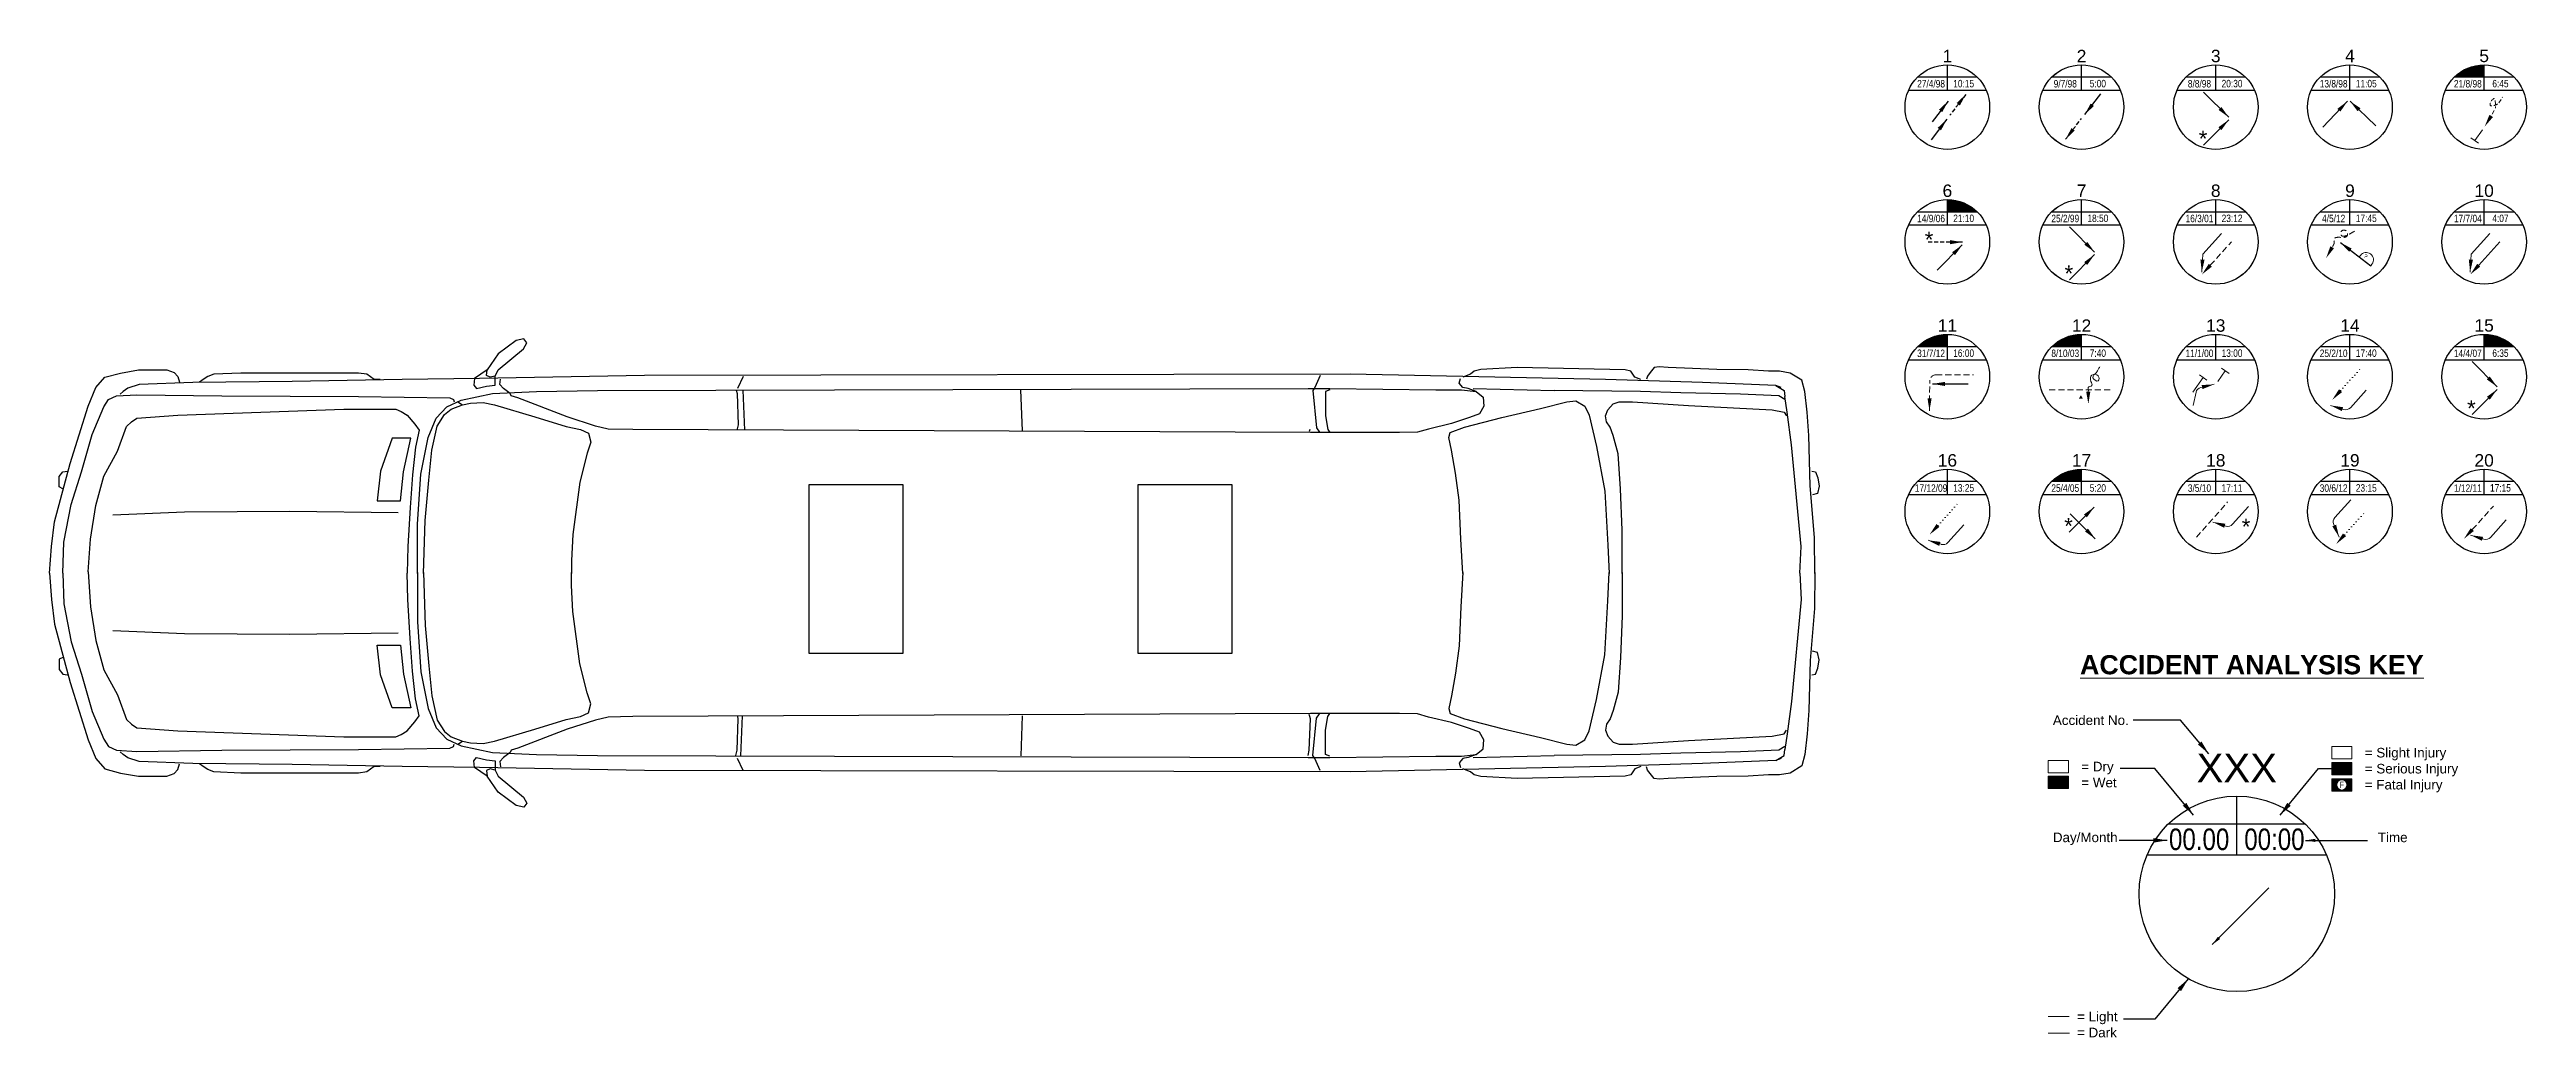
# Model space of a CAD drawing. Extents: x 181782 to 182169, y -63466 to -63312.
import ezdxf
from ezdxf.enums import TextEntityAlignment as Align

# ---------------------------------------------------------------- set-up
doc = ezdxf.new("R2010")
doc.units = 0
for name, pattern in [('ACAD_ISO07W100', [3, 0, -3]), ('DASHED2', [9.525, 6.35, -3.175]), ('HIDDEN2', [4.7625, 3.175, -1.5875])]:
    doc.linetypes.add(name, pattern=pattern)
doc.layers.add('ACCIDENT KEY', color=1, linetype='Continuous')
doc.layers.add('www.cadblocksfree.com', color=7, linetype='Continuous', lineweight=5)
doc.styles.add('ARIAL', font='arial.ttf')
doc.styles.get("Standard").update_dxf_attribs({"font": 'arial.ttf'})
doc.dimstyles.new('ACCIDENT KEY', dxfattribs={"dimtxt": 2.5, "dimasz": 1.5, "dimexe": 1, "dimexo": 1, "dimgap": 1, "dimtad": 1, "dimdec": 0, "dimzin": 0, "dimdsep": 46, "dimtxsty": 'Standard', "dimcen": 4, "dimclrd": 256, "dimclre": 256, "dimadec": 0, "dimazin": 0, "dimtfac": 1, "dimtdec": 0, "dimtmove": 0, "dimatfit": 3, "dimfxl": 0, "dimtolj": 1, "dimtzin": 0, "dimarcsym": 0})
doc.dimstyles.new('ISO-25', dxfattribs={"dimtxt": 2.5, "dimasz": 2.5, "dimexe": 1.25, "dimexo": 0.625, "dimtad": 1, "dimtxsty": 'Standard', "dimcen": 2.5, "dimadec": 0, "dimazin": 0, "dimtfac": 1, "dimtmove": 0, "dimatfit": 3, "dimfxl": 0, "dimarcsym": 0})

# ---------------------------------------------------------------- blocks, each defined once
blk = doc.blocks.new('Accident Key')
at = {"layer": 'ACCIDENT KEY'}
for p, q in [((0, 2.72), (0, 6.8)), ((-4.76, 4.86), (4.76, 4.86)), ((-6.24, 2.72), (6.24, 2.72))]:
    blk.add_line(p, q, dxfattribs=at)
blk.add_circle((0, 0), 6.8, dxfattribs=at)
at = {"layer": 'ACCIDENT KEY', "style": 'ARIAL'}
blk.add_attdef('XXX', text='', height=2, dxfattribs=at).set_placement((0, 8.23), align=Align.MIDDLE)
at = {"layer": 'ACCIDENT KEY', "style": 'ARIAL', "width": 0.8}
for tag, p in [('00.00', (-2.62, 3.79)), ('00:00', (2.62, 3.79))]:
    blk.add_attdef(tag, text='', height=1.2, dxfattribs=at).set_placement(p, align=Align.MIDDLE)

msp = doc.modelspace()

# ---------------------------------------------------------------- hatches: boundary and pattern name
at = {"layer": 'www.cadblocksfree.com'}
h = msp.add_hatch(color=256, dxfattribs=at)
edge = h.paths.add_edge_path()
edge.add_ellipse((182162.5, -63320.84), major_axis=(-4.68, 4.68), ratio=1, start_angle=315, end_angle=359.413)
edge.add_line((182157.87, -63316.11), (182162.5, -63316.11))
edge.add_line((182162.5, -63316.11), (182162.5, -63314.21))
h = msp.add_hatch(color=256, dxfattribs=at)
edge = h.paths.add_edge_path()
edge.add_ellipse((182078.5, -63341.92), major_axis=(-4.68, 4.68), ratio=1, start_angle=270.587, end_angle=315)
edge.add_line((182078.5, -63335.3), (182078.5, -63337.19))
edge.add_line((182078.5, -63337.19), (182083.13, -63337.19))
h = msp.add_hatch(color=256, dxfattribs=at)
edge = h.paths.add_edge_path()
edge.add_ellipse((182078.5, -63363.01), major_axis=(4.68, 4.68), ratio=1, start_angle=405, end_angle=449.413)
edge.add_line((182073.87, -63358.28), (182078.5, -63358.28))
edge.add_line((182078.5, -63358.28), (182078.5, -63356.39))
h = msp.add_hatch(color=256, dxfattribs=at)
edge = h.paths.add_edge_path()
edge.add_ellipse((182099.5, -63363.01), major_axis=(4.68, 4.68), ratio=1, start_angle=405, end_angle=449.413)
edge.add_line((182094.87, -63358.28), (182099.5, -63358.28))
edge.add_line((182099.5, -63358.28), (182099.5, -63356.39))
h = msp.add_hatch(color=256, dxfattribs=at)
edge = h.paths.add_edge_path()
edge.add_ellipse((182162.5, -63363.01), major_axis=(4.68, 4.68), ratio=1, start_angle=360.587, end_angle=405)
edge.add_line((182162.5, -63356.39), (182162.5, -63358.28))
edge.add_line((182162.5, -63358.28), (182167.13, -63358.28))
h = msp.add_hatch(color=256, dxfattribs=at)
edge = h.paths.add_edge_path()
edge.add_ellipse((182099.5, -63384.1), major_axis=(4.68, 4.68), ratio=1, start_angle=405, end_angle=449.413)
edge.add_line((182094.87, -63379.37), (182099.5, -63379.37))
edge.add_line((182099.5, -63379.37), (182099.5, -63377.47))
for points in [[(182094.28, -63425.52), (182097.45, -63425.52), (182097.45, -63427.45), (182094.28, -63427.45)], [(182138.65, -63423.36), (182141.81, -63423.36), (182141.81, -63425.28), (182138.65, -63425.28)]]:
    msp.add_hatch(color=256, dxfattribs=at).paths.add_polyline_path(points)
h = msp.add_hatch(color=256, dxfattribs=at)
h.paths.add_polyline_path([(182138.65, -63425.91), (182141.81, -63425.91), (182141.81, -63427.83), (182138.65, -63427.83)])
edge = h.paths.add_edge_path(flags=16)
edge.add_arc((182140.23, -63426.87), 0.804, 0, 360)

# ---------------------------------------------------------------- linework, layer by layer
for p, q in [((181851.69, -63359.42), (181850, -63361.96)), ((181854.52, -63357.34), (181851.69, -63359.42)), ((181851.69, -63361.96), (181855.65, -63358.66)), ((181855.74, -63357.06), (181854.52, -63357.34)), ((181855.65, -63358.66), (181856.21, -63357.72)), ((181856.21, -63357.72), (181855.74, -63357.06)), ((181788.76, -63364.69), (181790.17, -63363.09)), ((181790.17, -63363.09), (181792.62, -63362.43)), ((181792.62, -63362.43), (181795.45, -63361.96)), ((181795.45, -63361.96), (181799.87, -63361.96)), ((181803.93, -63363.94), (181795.54, -63364.22)), ((181799.87, -63361.96), (181801, -63362.34)), ((181801, -63362.34), (181801.57, -63363)), ((181801.57, -63363), (181801.85, -63363.85)), ((181819.47, -63363.75), (181803.93, -63363.94)), ((181805.53, -63363.47), (181804.96, -63363.85)), ((181806.28, -63363), (181805.53, -63363.47)), ((181807.22, -63362.62), (181806.28, -63363)), ((181811.46, -63362.43), (181807.22, -63362.62)), ((181819.85, -63362.43), (181811.46, -63362.43)), ((181836.71, -63363.47), (181819.47, -63363.75)), ((181829.83, -63362.43), (181819.85, -63362.43)), ((181831.15, -63362.62), (181829.83, -63362.43)), ((181832.28, -63363.47), (181831.15, -63362.62)), ((181833.23, -63363.47), (181832.28, -63363.47)), ((181848.77, -63363.28), (181836.71, -63363.47)), ((181848.02, -63363.28), (181847.92, -63364.32)), ((181850, -63361.96), (181848.02, -63363.28)), ((181874.59, -63362.81), (181848.77, -63363.28)), ((181849.9, -63362.81), (181850, -63361.96)), ((181850.47, -63363.09), (181849.9, -63362.81)), ((181851.22, -63362.9), (181850.47, -63363.09)), ((181851.22, -63362.9), (181851.69, -63361.96)), ((181851.22, -63364.32), (181851.22, -63362.9)), ((181851.97, -63364.22), (181852.07, -63363.37)), ((181985.05, -63362.62), (181874.59, -63362.81)), ((181890.03, -63362.97), (181889.18, -63364.85)), ((181980.34, -63362.81), (181979.49, -63364.69)), ((182007.66, -63363.09), (181985.05, -63362.62)), ((182002.1, -63364.03), (182002.29, -63363.28)), ((182002.67, -63364.69), (182002.1, -63364.03)), ((182003.89, -63362.62), (182002.67, -63363.09)), ((182004.46, -63362.15), (182003.89, -63362.62)), ((182005.49, -63361.87), (182004.46, -63362.15)), ((182011.15, -63361.58), (182005.49, -63361.87)), ((182024.99, -63363.47), (182007.66, -63363.09)), ((182028.1, -63361.96), (182011.15, -63361.58)), ((182040.16, -63363.94), (182024.99, -63363.47)), ((182028.95, -63362.15), (182028.1, -63361.96)), ((182029.61, -63363.09), (182028.95, -63362.15)), ((182030.55, -63363.47), (182029.61, -63363.09)), ((182031.59, -63362.9), (182031.4, -63363.37)), ((182031.97, -63362.34), (182031.59, -63362.9)), ((182032.63, -63361.58), (182031.97, -63362.34)), ((182033.38, -63361.49), (182032.63, -63361.58)), ((182034.79, -63361.58), (182033.38, -63361.49)), ((182042.42, -63361.87), (182034.79, -63361.58)), ((182051.66, -63364.41), (182040.16, -63363.94)), ((182047.32, -63361.96), (182042.42, -63361.87)), ((182050.53, -63362.15), (182047.32, -63361.96)), ((182052.22, -63362.15), (182050.53, -63362.15)), ((182053.92, -63362.43), (182052.22, -63362.15)), ((182055.71, -63363.56), (182053.92, -63362.43)), ((182056.18, -63365.35), (182055.71, -63363.56)), ((181784.71, -63376.57), (181787.53, -63367.62)), ((181787.53, -63367.62), (181788.76, -63364.69)), ((181788.19, -63372.05), (181789.98, -63367.71)), ((181789.98, -63367.71), (181790.74, -63366.58)), ((181790.74, -63366.58), (181791.96, -63366.01)), ((181791.96, -63366.01), (181795.16, -63365.83)), ((181793, -63365.35), (181792.53, -63365.73)), ((181793.75, -63364.79), (181793, -63365.35)), ((181795.54, -63364.22), (181793.75, -63364.79)), ((181795.16, -63365.83), (181808.45, -63366.01)), ((181801.57, -63369.03), (181827.57, -63368.09)), ((181808.45, -63366.01), (181829.83, -63366.11)), ((181827.57, -63368.09), (181835.68, -63368.09)), ((181829.83, -63366.11), (181844.15, -63366.3)), ((181835.68, -63368.09), (181836.52, -63368.46)), ((181841.99, -63369.5), (181843.68, -63367.71)), ((181843.31, -63368.94), (181844.34, -63368.09)), ((181843.68, -63367.71), (181845.94, -63366.67)), ((181844.15, -63366.3), (181844.72, -63366.58)), ((181844.34, -63368.09), (181846.13, -63367.43)), ((181844.72, -63366.58), (181844.81, -63366.96)), ((181845.38, -63366.96), (181846.13, -63367.43)), ((181845.94, -63366.67), (181850.84, -63365.64)), ((181846.13, -63367.43), (181847.36, -63367.14)), ((181847.36, -63367.14), (181849.34, -63367.05)), ((181847.92, -63364.32), (181848.3, -63364.88)), ((181848.3, -63364.88), (181849.9, -63364.51)), ((181849.34, -63367.05), (181851.13, -63367.43)), ((181849.9, -63364.51), (181851.22, -63364.32)), ((181850.84, -63365.64), (181857.72, -63365.35)), ((181851.13, -63367.43), (181857.44, -63369.31)), ((181852.54, -63364.88), (181851.97, -63364.22)), ((181853.58, -63365.64), (181852.54, -63364.88)), ((181853.76, -63366.01), (181853.58, -63365.64)), ((181854.8, -63366.3), (181853.76, -63366.01)), ((181862.53, -63369.31), (181854.8, -63366.3)), ((181857.72, -63365.35), (181867.24, -63365.17)), ((181867.24, -63365.17), (181978.45, -63364.88)), ((181888.98, -63365.12), (181889.09, -63365.63)), ((181889.09, -63365.63), (181889.28, -63370.53)), ((181890, -63365.12), (181890.24, -63371.35)), ((181933.47, -63365.05), (181933.71, -63371.47)), ((181978.45, -63364.88), (181981.85, -63364.88)), ((181979.49, -63364.69), (181979.21, -63365.17)), ((181979.21, -63365.17), (181979.77, -63371.01)), ((181981.85, -63365.07), (181981.19, -63365.35)), ((181981.19, -63365.35), (181981.19, -63369.12)), ((181981.85, -63364.88), (181998.43, -63365.07)), ((181998.43, -63365.07), (182002.48, -63365.07)), ((182002.48, -63365.07), (182004.74, -63365.35)), ((182003.51, -63364.88), (182002.67, -63364.69)), ((182004.74, -63365.35), (182003.51, -63364.88)), ((182004.27, -63364.88), (182016.99, -63365.17)), ((182004.74, -63365.35), (182005.87, -63366.2)), ((182005.96, -63367.62), (182005.3, -63368.84)), ((182005.87, -63366.2), (182005.96, -63367.62)), ((182008.79, -63369.41), (182014.82, -63367.99)), ((182014.82, -63367.99), (182018.97, -63366.96)), ((182030.46, -63365.35), (182016.99, -63365.17)), ((182018.97, -63366.96), (182020.38, -63366.77)), ((182020.38, -63366.77), (182021.79, -63367.62)), ((182021.79, -63367.62), (182022.45, -63369.03)), ((182025.37, -63368.18), (182026.22, -63367.24)), ((182026.22, -63367.24), (182027.16, -63366.96)), ((182027.16, -63366.96), (182029.23, -63366.96)), ((182029.23, -63366.96), (182038, -63367.52)), ((182036.77, -63365.54), (182030.46, -63365.35)), ((182046.1, -63365.73), (182036.77, -63365.54)), ((182038, -63367.52), (182051.09, -63368.18)), ((182052.13, -63366.01), (182046.1, -63365.73)), ((182052.5, -63364.69), (182051.66, -63364.41)), ((182051.66, -63364.41), (182052.98, -63365.17)), ((182053.07, -63366.58), (182052.13, -63366.01)), ((182052.98, -63365.17), (182053.07, -63366.11)), ((182053.45, -63368.56), (182053.07, -63366.11)), ((182056.56, -63368.56), (182056.18, -63365.35)), ((181792.15, -63374.68), (181793.56, -63370.82)), ((181793.56, -63370.82), (181794.32, -63370.07)), ((181794.32, -63370.07), (181795.16, -63369.5)), ((181795.16, -63369.5), (181801.57, -63369.03)), ((181836.52, -63368.46), (181837.47, -63369.03)), ((181837.47, -63369.03), (181838.69, -63370.44)), ((181838.69, -63370.44), (181839.35, -63371.39)), ((181839.35, -63371.39), (181838.78, -63374.02)), ((181840.76, -63372.52), (181841.99, -63369.5)), ((181841.33, -63374.5), (181842.18, -63370.73)), ((181842.18, -63370.73), (181843.31, -63368.94)), ((181857.44, -63369.31), (181862.34, -63370.82)), ((181862.34, -63370.82), (181864.6, -63371.29)), ((181866.95, -63370.73), (181862.53, -63369.31)), ((181864.6, -63371.29), (181865.82, -63371.86)), ((181865.82, -63371.86), (181866.2, -63373.27)), ((181868.93, -63371.2), (181866.95, -63370.73)), ((181872.8, -63371.29), (181868.93, -63371.2)), ((181978.83, -63371.76), (181872.8, -63371.29)), ((181889.28, -63370.53), (181889.08, -63371.35)), ((181978.74, -63371.29), (181978.64, -63371.57)), ((181987.69, -63371.76), (181978.83, -63371.76)), ((181979.77, -63371.01), (181980.24, -63371.67)), ((181981.19, -63369.12), (181981.56, -63371.29)), ((181981.56, -63371.29), (181981.85, -63371.76)), ((181992.77, -63371.76), (181987.69, -63371.76)), ((181995.6, -63371.67), (181992.77, -63371.76)), ((181997.3, -63371.2), (181995.6, -63371.67)), ((182000.88, -63370.35), (181997.3, -63371.2)), ((182000.5, -63372.52), (182000.69, -63371.76)), ((182000.69, -63371.76), (182002.95, -63370.91)), ((182003.7, -63369.41), (182000.88, -63370.35)), ((182002.95, -63370.91), (182008.79, -63369.41)), ((182005.3, -63368.84), (182003.7, -63369.41)), ((182022.45, -63369.03), (182023.58, -63373.93)), ((182024.99, -63369.12), (182025.37, -63368.18)), ((182025.18, -63370.07), (182024.99, -63369.12)), ((182025.75, -63370.91), (182025.18, -63370.07)), ((182026.22, -63372.23), (182025.75, -63370.91)), ((182051.09, -63368.18), (182052.98, -63368.56)), ((182052.98, -63368.56), (182053.35, -63369.12)), ((182054.11, -63373.65), (182053.45, -63368.56)), ((182056.84, -63372.23), (182056.56, -63368.56)), ((181786.5, -63377.89), (181788.19, -63372.05)), ((181789.98, -63378.55), (181792.15, -63374.68)), ((181835.11, -63372.61), (181833.32, -63377.79)), ((181838.03, -63372.61), (181835.11, -63372.61)), ((181836.9, -63377.89), (181838.03, -63372.61)), ((181838.78, -63374.02), (181838.31, -63378.36)), ((181839.63, -63378.27), (181840.76, -63372.52)), ((181840.86, -63379.21), (181841.33, -63374.5)), ((181865.64, -63374.97), (181864.5, -63379.49)), ((181866.2, -63373.27), (181865.64, -63374.97)), ((182000.88, -63374.5), (182000.5, -63372.52)), ((182001.54, -63378.08), (182000.88, -63374.5)), ((182023.58, -63373.93), (182024.9, -63380.9)), ((182026.97, -63375.06), (182026.22, -63372.23)), ((182027.35, -63380.53), (182026.97, -63375.06)), ((182055.61, -63389.57), (182054.11, -63373.65)), ((182057.03, -63380.06), (182056.84, -63372.23)), ((181782.26, -63385.71), (181784.71, -63376.57)), ((181783.01, -63378.64), (181783.58, -63377.89)), ((181783.01, -63379.3), (181783.01, -63378.64)), ((181783.01, -63380.24), (181783.01, -63379.3)), ((181783.58, -63377.89), (181784.33, -63377.79)), ((181784.89, -63382.98), (181786.5, -63377.89)), ((181788.76, -63383.17), (181789.98, -63378.55)), ((181833.32, -63377.79), (181832.75, -63382.41)), ((181836.43, -63382.41), (181836.9, -63377.89)), ((181838.31, -63378.36), (181837.94, -63383.45)), ((181839.07, -63386.09), (181839.63, -63378.27)), ((181840.29, -63385.52), (181840.86, -63379.21)), ((181864.5, -63379.49), (181863.37, -63387.69)), ((182002.1, -63382.32), (182001.54, -63378.08)), ((182057.31, -63377.79), (182057.88, -63377.89)), ((182057.88, -63377.89), (182058.25, -63378.83)), ((182058.25, -63378.83), (182058.44, -63380.15)), ((181783.58, -63380.53), (181783.01, -63380.24)), ((181783.76, -63388.92), (181784.89, -63382.98)), ((181787.91, -63388.44), (181788.76, -63383.17)), ((181832.75, -63382.41), (181836.43, -63382.41)), ((181837.94, -63383.45), (181837.56, -63389.57)), ((182002.38, -63388.44), (182002.1, -63382.32)), ((182024.9, -63380.9), (182025.37, -63389.39)), ((182027.63, -63387.03), (182027.35, -63380.53)), ((182057.69, -63388.16), (182057.03, -63380.06)), ((182058.16, -63381.28), (182057.4, -63381.47)), ((182058.44, -63380.15), (182058.16, -63381.28)), ((181781.79, -63389.57), (181782.26, -63385.71)), ((181802.61, -63384.2), (181791.39, -63384.67)), ((181819.09, -63384.11), (181802.61, -63384.2)), ((181836.05, -63384.3), (181819.09, -63384.11)), ((181839.07, -63393.82), (181839.07, -63386.09)), ((181840.01, -63393.82), (181840.29, -63385.52)), ((182027.63, -63393.82), (182027.63, -63387.03)), ((181781.5, -63393.72), (181781.79, -63389.57)), ((181783.58, -63393.72), (181783.76, -63388.92)), ((181787.53, -63393.53), (181787.91, -63388.44)), ((181837.56, -63389.57), (181837.47, -63393.72)), ((181863.37, -63387.69), (181863.19, -63391.74)), ((182002.67, -63393.82), (182002.38, -63388.44)), ((182025.37, -63389.39), (182025.56, -63393.82)), ((182055.43, -63393.72), (182055.61, -63389.57)), ((182057.78, -63393.82), (182057.69, -63388.16)), ((181781.5, -63393.72), (181781.79, -63397.87)), ((181783.58, -63393.72), (181783.76, -63398.53)), ((181787.53, -63393.53), (181787.91, -63399)), ((181837.56, -63397.87), (181837.47, -63393.72)), ((181839.07, -63393.63), (181839.07, -63401.36)), ((181840.01, -63393.63), (181840.29, -63401.92)), ((181863.19, -63391.74), (181863.19, -63393.82)), ((181863.19, -63395.7), (181863.19, -63393.63)), ((182002.67, -63393.63), (182002.38, -63399)), ((182025.37, -63398.06), (182025.56, -63393.63)), ((182027.63, -63393.63), (182027.63, -63400.41)), ((182055.43, -63393.72), (182055.61, -63397.87)), ((182057.78, -63393.63), (182057.69, -63399.28)), ((181781.79, -63397.87), (181782.26, -63401.73)), ((181783.76, -63398.53), (181784.89, -63404.47)), ((181787.91, -63399), (181788.76, -63404.28)), ((181837.94, -63403.99), (181837.56, -63397.87)), ((181863.37, -63399.75), (181863.19, -63395.7)), ((182002.38, -63399), (182002.1, -63405.13)), ((182024.9, -63406.54), (182025.37, -63398.06)), ((182055.61, -63397.87), (182054.11, -63413.8)), ((181782.26, -63401.73), (181784.71, -63410.87)), ((181802.61, -63403.24), (181791.39, -63402.77)), ((181839.07, -63401.36), (181839.63, -63409.18)), ((181840.29, -63401.92), (181840.86, -63408.24)), ((181864.5, -63407.95), (181863.37, -63399.75)), ((182027.63, -63400.41), (182027.35, -63406.92)), ((182057.69, -63399.28), (182057.03, -63407.39)), ((181784.89, -63404.47), (181786.5, -63409.55)), ((181788.76, -63404.28), (181789.98, -63408.89)), ((181819.09, -63403.33), (181802.61, -63403.24)), ((181836.05, -63403.15), (181819.09, -63403.33)), ((181832.75, -63405.03), (181836.43, -63405.03)), ((181833.32, -63409.65), (181832.75, -63405.03)), ((181836.43, -63405.03), (181836.9, -63409.55)), ((181838.31, -63409.08), (181837.94, -63403.99)), ((182002.1, -63405.13), (182001.54, -63409.37)), ((182023.58, -63413.51), (182024.9, -63406.54)), ((182058.16, -63406.16), (182057.4, -63405.97)), ((182058.44, -63407.29), (182058.16, -63406.16)), ((181783.58, -63406.92), (181783.01, -63407.2)), ((181783.01, -63407.2), (181783.01, -63408.14)), ((181783.01, -63408.14), (181783.01, -63408.8)), ((181783.01, -63408.8), (181783.58, -63409.55)), ((181783.58, -63409.55), (181784.33, -63409.65)), ((181786.5, -63409.55), (181788.19, -63415.4)), ((181789.98, -63408.89), (181792.15, -63412.76)), ((181835.11, -63414.83), (181833.32, -63409.65)), ((181836.9, -63409.55), (181838.03, -63414.83)), ((181838.78, -63413.42), (181838.31, -63409.08)), ((181839.63, -63409.18), (181840.76, -63414.93)), ((181840.86, -63408.24), (181841.33, -63412.95)), ((181865.64, -63412.48), (181864.5, -63407.95)), ((182001.54, -63409.37), (182000.88, -63412.95)), ((182027.35, -63406.92), (182026.97, -63412.38)), ((182057.03, -63407.39), (182056.84, -63415.21)), ((182057.31, -63409.65), (182057.88, -63409.55)), ((182057.88, -63409.55), (182058.25, -63408.61)), ((182058.25, -63408.61), (182058.44, -63407.29)), ((181784.71, -63410.87), (181787.53, -63419.83)), ((181792.15, -63412.76), (181793.56, -63416.62)), ((181839.35, -63416.06), (181838.78, -63413.42)), ((181841.33, -63412.95), (181842.18, -63416.72)), ((181866.2, -63414.17), (181865.64, -63412.48)), ((181865.82, -63415.59), (181866.2, -63414.17)), ((182000.88, -63412.95), (182000.5, -63414.93)), ((182022.45, -63418.41), (182023.58, -63413.51)), ((182026.97, -63412.38), (182026.22, -63415.21)), ((182054.11, -63413.8), (182053.45, -63418.88)), ((181788.19, -63415.4), (181789.98, -63419.73)), ((181793.56, -63416.62), (181794.32, -63417.38)), ((181794.32, -63417.38), (181795.16, -63417.94)), ((181795.16, -63417.94), (181801.57, -63418.41)), ((181801.57, -63418.41), (181827.57, -63419.36)), ((181838.03, -63414.83), (181835.11, -63414.83)), ((181836.52, -63418.98), (181837.47, -63418.41)), ((181837.47, -63418.41), (181838.69, -63417)), ((181838.69, -63417), (181839.35, -63416.06)), ((181840.76, -63414.93), (181841.99, -63417.94)), ((181841.99, -63417.94), (181843.68, -63419.73)), ((181842.18, -63416.72), (181843.31, -63418.51)), ((181851.13, -63420.02), (181857.44, -63418.13)), ((181862.53, -63418.13), (181854.8, -63421.15)), ((181857.44, -63418.13), (181862.34, -63416.62)), ((181862.34, -63416.62), (181864.6, -63416.15)), ((181866.95, -63416.72), (181862.53, -63418.13)), ((181864.6, -63416.15), (181865.82, -63415.59)), ((181868.93, -63416.25), (181866.95, -63416.72)), ((181872.8, -63416.15), (181868.93, -63416.25)), ((181978.83, -63415.68), (181872.8, -63416.15)), ((181889.09, -63421.43), (181889.28, -63416.53)), ((181889.28, -63416.53), (181889.19, -63416.15)), ((181889.68, -63422.32), (181889.92, -63416.09)), ((181933.54, -63422.32), (181933.78, -63416.09)), ((181978.74, -63416.15), (181978.64, -63415.87)), ((181978.64, -63421.43), (181978.83, -63416.53)), ((181978.83, -63416.53), (181978.74, -63416.15)), ((181987.69, -63415.68), (181978.83, -63415.68)), ((181979.21, -63422.28), (181979.77, -63416.43)), ((181979.77, -63416.43), (181980.24, -63415.77)), ((181981.19, -63418.32), (181981.56, -63416.15)), ((181981.19, -63422.09), (181981.19, -63418.32)), ((181981.56, -63416.15), (181981.85, -63415.68)), ((181992.77, -63415.68), (181987.69, -63415.68)), ((181995.6, -63415.77), (181992.77, -63415.68)), ((181997.3, -63416.25), (181995.6, -63415.77)), ((182000.88, -63417.09), (181997.3, -63416.25)), ((182000.5, -63414.93), (182000.69, -63415.68)), ((182000.69, -63415.68), (182002.95, -63416.53)), ((182003.7, -63418.04), (182000.88, -63417.09)), ((182002.95, -63416.53), (182008.79, -63418.04)), ((182005.3, -63418.6), (182003.7, -63418.04)), ((182008.79, -63418.04), (182014.82, -63419.45)), ((182021.79, -63419.83), (182022.45, -63418.41)), ((182025.18, -63417.38), (182024.99, -63418.32)), ((182024.99, -63418.32), (182025.37, -63419.26)), ((182025.75, -63416.53), (182025.18, -63417.38)), ((182026.22, -63415.21), (182025.75, -63416.53)), ((182052.98, -63418.88), (182053.35, -63418.32)), ((182056.84, -63415.21), (182056.56, -63418.88)), ((181787.53, -63419.83), (181788.76, -63422.75)), ((181789.98, -63419.73), (181790.74, -63420.86)), ((181790.74, -63420.86), (181791.96, -63421.43)), ((181791.96, -63421.43), (181795.16, -63421.62)), ((181793, -63422.09), (181792.53, -63421.71)), ((181793.75, -63422.65), (181793, -63422.09)), ((181795.16, -63421.62), (181808.45, -63421.43)), ((181808.45, -63421.43), (181829.83, -63421.34)), ((181827.57, -63419.36), (181835.68, -63419.36)), ((181829.83, -63421.34), (181844.15, -63421.15)), ((181835.68, -63419.36), (181836.52, -63418.98)), ((181843.31, -63418.51), (181844.34, -63419.36)), ((181843.68, -63419.73), (181845.94, -63420.77)), ((181844.15, -63421.15), (181844.72, -63420.86)), ((181844.34, -63419.36), (181846.13, -63420.02)), ((181844.72, -63420.86), (181844.81, -63420.49)), ((181845.38, -63420.49), (181846.13, -63420.02)), ((181845.94, -63420.77), (181850.84, -63421.81)), ((181846.13, -63420.02), (181847.36, -63420.3)), ((181847.36, -63420.3), (181849.34, -63420.39)), ((181849.34, -63420.39), (181851.13, -63420.02)), ((181850.84, -63421.81), (181857.72, -63422.09)), ((181853.58, -63421.81), (181852.54, -63422.56)), ((181853.76, -63421.43), (181853.58, -63421.81)), ((181854.8, -63421.15), (181853.76, -63421.43)), ((181857.72, -63422.09), (181867.24, -63422.28)), ((181867.24, -63422.28), (181978.45, -63422.56)), ((181888.91, -63422.28), (181889.09, -63421.43)), ((181978.45, -63422.28), (181978.64, -63421.43)), ((181979.49, -63422.75), (181979.21, -63422.28)), ((181981.85, -63422.37), (181981.19, -63422.09)), ((182002.48, -63422.37), (182004.74, -63422.09)), ((182004.74, -63422.09), (182003.51, -63422.56)), ((182004.27, -63422.56), (182016.99, -63422.28)), ((182004.74, -63422.09), (182005.87, -63421.24)), ((182005.96, -63419.83), (182005.3, -63418.6)), ((182005.87, -63421.24), (182005.96, -63419.83)), ((182014.82, -63419.45), (182018.97, -63420.49)), ((182030.46, -63422.09), (182016.99, -63422.28)), ((182018.97, -63420.49), (182020.38, -63420.68)), ((182020.38, -63420.68), (182021.79, -63419.83)), ((182025.37, -63419.26), (182026.22, -63420.2)), ((182026.22, -63420.2), (182027.16, -63420.49)), ((182027.16, -63420.49), (182029.23, -63420.49)), ((182029.23, -63420.49), (182038, -63419.92)), ((182036.77, -63421.9), (182030.46, -63422.09)), ((182046.1, -63421.71), (182036.77, -63421.9)), ((182038, -63419.92), (182051.09, -63419.26)), ((182052.13, -63421.43), (182046.1, -63421.71)), ((182051.09, -63419.26), (182052.98, -63418.88)), ((182051.66, -63423.03), (182052.98, -63422.28)), ((182053.07, -63420.86), (182052.13, -63421.43)), ((182052.98, -63422.28), (182053.07, -63421.34)), ((182053.45, -63418.88), (182053.07, -63421.34)), ((182056.18, -63422.09), (182055.71, -63423.88)), ((182056.56, -63418.88), (182056.18, -63422.09)), ((181788.76, -63422.75), (181790.17, -63424.35)), ((181790.17, -63424.35), (181792.62, -63425.01)), ((181792.62, -63425.01), (181795.45, -63425.48)), ((181795.54, -63423.22), (181793.75, -63422.65)), ((181795.45, -63425.48), (181799.87, -63425.48)), ((181803.93, -63423.5), (181795.54, -63423.22)), ((181799.87, -63425.48), (181801, -63425.1)), ((181801, -63425.1), (181801.57, -63424.45)), ((181801.57, -63424.45), (181801.85, -63423.6)), ((181819.47, -63423.69), (181803.93, -63423.5)), ((181805.53, -63423.97), (181804.96, -63423.6)), ((181806.28, -63424.45), (181805.53, -63423.97)), ((181807.22, -63424.82), (181806.28, -63424.45)), ((181811.46, -63425.01), (181807.22, -63424.82)), ((181819.85, -63425.01), (181811.46, -63425.01)), ((181836.71, -63423.97), (181819.47, -63423.69)), ((181829.83, -63425.01), (181819.85, -63425.01)), ((181831.15, -63424.82), (181829.83, -63425.01)), ((181832.28, -63423.97), (181831.15, -63424.82)), ((181833.23, -63423.97), (181832.28, -63423.97)), ((181848.77, -63424.16), (181836.71, -63423.97)), ((181847.92, -63423.13), (181848.3, -63422.56)), ((181848.02, -63424.16), (181847.92, -63423.13)), ((181850, -63425.48), (181848.02, -63424.16)), ((181848.3, -63422.56), (181849.9, -63422.94)), ((181874.59, -63424.63), (181848.77, -63424.16)), ((181849.9, -63422.94), (181851.22, -63423.13)), ((181850.47, -63424.35), (181849.9, -63424.63)), ((181849.9, -63424.63), (181850, -63425.48)), ((181851.69, -63428.03), (181850, -63425.48)), ((181851.22, -63424.54), (181850.47, -63424.35)), ((181851.22, -63423.13), (181851.22, -63424.54)), ((181851.22, -63424.54), (181851.69, -63425.48)), ((181851.69, -63425.48), (181855.65, -63428.78)), ((181852.54, -63422.56), (181851.97, -63423.22)), ((181851.97, -63423.22), (181852.07, -63424.07)), ((181985.05, -63424.82), (181874.59, -63424.63)), ((181890.03, -63424.63), (181889.18, -63422.75)), ((181978.45, -63422.56), (181981.85, -63422.56)), ((181980.34, -63424.63), (181979.49, -63422.75)), ((181981.85, -63422.56), (181998.43, -63422.37)), ((182007.66, -63424.35), (181985.05, -63424.82)), ((181998.43, -63422.37), (182002.48, -63422.37)), ((182002.67, -63422.75), (182002.1, -63423.41)), ((182002.1, -63423.41), (182002.29, -63424.16)), ((182003.51, -63422.56), (182002.67, -63422.75)), ((182003.89, -63424.82), (182002.67, -63424.35)), ((182004.46, -63425.29), (182003.89, -63424.82)), ((182005.49, -63425.58), (182004.46, -63425.29)), ((182011.15, -63425.86), (182005.49, -63425.58)), ((182024.99, -63423.97), (182007.66, -63424.35)), ((182028.1, -63425.48), (182011.15, -63425.86)), ((182040.16, -63423.5), (182024.99, -63423.97)), ((182028.95, -63425.29), (182028.1, -63425.48)), ((182029.61, -63424.35), (182028.95, -63425.29)), ((182030.55, -63423.97), (182029.61, -63424.35)), ((182031.59, -63424.54), (182031.4, -63424.07)), ((182031.97, -63425.1), (182031.59, -63424.54)), ((182032.63, -63425.86), (182031.97, -63425.1)), ((182033.38, -63425.95), (182032.63, -63425.86)), ((182034.79, -63425.86), (182033.38, -63425.95)), ((182042.42, -63425.58), (182034.79, -63425.86)), ((182051.66, -63423.03), (182040.16, -63423.5)), ((182047.32, -63425.48), (182042.42, -63425.58)), ((182050.53, -63425.29), (182047.32, -63425.48)), ((182052.22, -63425.29), (182050.53, -63425.29)), ((182052.5, -63422.75), (182051.66, -63423.03)), ((182053.92, -63425.01), (182052.22, -63425.29)), ((182055.71, -63423.88), (182053.92, -63425.01)), ((181854.52, -63430.1), (181851.69, -63428.03)), ((181855.74, -63430.38), (181854.52, -63430.1)), ((181855.65, -63428.78), (181856.21, -63429.72)), ((181856.21, -63429.72), (181855.74, -63430.38))]:
    msp.add_line(p, q)
at = {"linetype": 'Continuous'}
for points in [[(181900.4, -63379.85), (181915.04, -63379.85), (181915.04, -63406.32), (181900.4, -63406.32)], [(181951.85, -63379.85), (181966.5, -63379.85), (181966.5, -63406.32), (181951.85, -63406.32)]]:
    msp.add_lwpolyline(points, close=True, dxfattribs=at)
at = {"layer": 'www.cadblocksfree.com'}
for p, q in [((182161.61, -63326.48), (182160.44, -63325.65)), ((182143.14, -63344.03), (182142.96, -63344.27)), ((182144.93, -63345.4), (182144.75, -63345.64)), ((182119.11, -63363.55), (182117.94, -63362.72)), ((182122.58, -63362.5), (182121.41, -63361.67)), ((182097.56, -63463.12), (182094.27, -63463.12))]:
    msp.add_line(p, q, dxfattribs=at)
at = {"layer": 'www.cadblocksfree.com', "color": 1, "linetype": 'DASHED2', "ltscale": 0.15, "extrusion": (0, 0, -1)}
for p, q in [((182075.7, -63368.35), (182075.74, -63363.69)), ((182076.74, -63362.7), (182082.58, -63362.72))]:
    msp.add_line(p, q, dxfattribs=at)
at = {"layer": 'www.cadblocksfree.com', "extrusion": (0, 0, -1)}
for p, q in [((182120.26, -63364.2), (182118.16, -63364.69)), ((182117.41, -63365.45), (182116.97, -63367.52)), ((182138.47, -63367.51), (182140.52, -63368.15)), ((182141.56, -63367.86), (182144.05, -63365.1)), ((182123.14, -63386.1), (182125.63, -63383.34)), ((182139.14, -63385.04), (182141.64, -63382.29)), ((182078.56, -63388.95), (182081.05, -63386.19)), ((182120.05, -63385.75), (182122.1, -63386.38)), ((182139.8, -63388.09), (182138.96, -63386.11)), ((182163.48, -63388.15), (182165.97, -63385.4)), ((182075.47, -63388.6), (182077.52, -63389.23)), ((182160.39, -63387.8), (182162.44, -63388.44))]:
    msp.add_line(p, q, dxfattribs=at)
at = {"layer": 'www.cadblocksfree.com', "color": 1, "linetype": 'DASHED2', "ltscale": 0.15}
msp.add_line((182094.44, -63365.06), (182104.15, -63365.06), dxfattribs=at)
at = {"layer": 'www.cadblocksfree.com', "color": 4}
msp.add_line((182097.6, -63465.72), (182094.27, -63465.72), dxfattribs=at)
at = {"layer": 'www.cadblocksfree.com', "linetype": 'HIDDEN2', "ltscale": 0.2, "extrusion": (0, 0, -1)}
for points in [[(-182163.24, -63322.73), (-182164.11, -63321.32)], [(-182164.82, -63320.16), (-182165.36, -63319.29)]]:
    msp.add_lwpolyline(points, dxfattribs=at)
at = {"layer": 'www.cadblocksfree.com'}
for points in [[(182161.03, -63326.06), (182162.22, -63324.39)], [(182161.65, -63345.57), (182164.96, -63341.9)], [(182118.52, -63363.14), (182116.9, -63365.42)], [(182121.99, -63362.1), (182120.81, -63363.77)]]:
    msp.add_lwpolyline(points, dxfattribs=at)
at = {"layer": 'www.cadblocksfree.com', "extrusion": (0, 0, -1)}
for points in [[(-182118.31, -63346.63), (-182118.47, -63343.84), (-182121.4, -63340.61)], [(-182160.31, -63346.63), (-182160.47, -63343.84), (-182163.4, -63340.61)]]:
    msp.add_lwpolyline(points, dxfattribs=at)
at = {"layer": 'www.cadblocksfree.com', "color": 1, "linetype": 'DASHED2', "ltscale": 0.15}
for points in [[(182119.65, -63345.57), (182122.96, -63341.9)], [(182117.5, -63388.12), (182122.35, -63382.61)], [(182160.64, -63386.93), (182163.96, -63383.26)]]:
    msp.add_lwpolyline(points, dxfattribs=at)
at = {"layer": 'www.cadblocksfree.com', "color": 1, "linetype": 'ACAD_ISO07W100', "ltscale": 0.15}
for points in [[(182140.03, -63365.19), (182143.35, -63361.52)], [(182077.03, -63386.28), (182080.35, -63382.61)], [(182140.65, -63387.74), (182143.96, -63384.08)]]:
    msp.add_lwpolyline(points, dxfattribs=at)
at = {"layer": 'www.cadblocksfree.com'}
for points in [[(182138.65, -63420.88), (182141.81, -63420.88), (182141.81, -63422.8), (182138.65, -63422.8)], [(182094.28, -63423.04), (182097.45, -63423.04), (182097.45, -63424.97), (182094.28, -63424.97)], [(182094.28, -63425.52), (182097.45, -63425.52), (182097.45, -63427.45), (182094.28, -63427.45)], [(182138.65, -63423.36), (182141.81, -63423.36), (182141.81, -63425.28), (182138.65, -63425.28)], [(182138.65, -63425.91), (182141.81, -63425.91), (182141.81, -63427.83), (182138.65, -63427.83)]]:
    msp.add_lwpolyline(points, close=True, dxfattribs=at)
at = {"layer": 'www.cadblocksfree.com', "color": 4}
for centre in [(182099.5, -63320.84), (182078.5, -63341.92), (182099.5, -63341.92), (182120.5, -63341.92), (182162.5, -63341.92), (182141.5, -63363.01), (182099.5, -63384.1), (182141.5, -63384.1), (182162.5, -63384.1)]:
    msp.add_circle(centre, 6.62, dxfattribs=at)
at = {"layer": 'www.cadblocksfree.com'}
msp.add_circle((182140.23, -63426.87), 0.804, dxfattribs=at)
for centre, radius, start, end in [((182144.04, -63344.71), 1.13, 322.6592, 142.6592), ((182118.39, -63365.66), 1, 102.9536, 168.0335), ((182140.82, -63367.19), 1, 252.8009, 317.8807), ((182122.4, -63385.43), 1, 252.8009, 317.8807), ((182139.88, -63385.72), 1, 137.8807, 202.9606), ((182077.82, -63388.28), 1, 252.8009, 317.8807), ((182162.74, -63387.48), 1, 252.8009, 317.8807)]:
    msp.add_arc(centre, radius, start, end, dxfattribs=at)
at = {"layer": 'www.cadblocksfree.com', "color": 1, "linetype": 'DASHED2', "ltscale": 0.15}
msp.add_arc((182076.74, -63363.7), 1, 89.8173, 179.5019, dxfattribs=at)
at = {"layer": 'www.cadblocksfree.com', "linetype": 'HIDDEN2', "ltscale": 0.2}
msp.add_spline([(182164.61, -63320.34), (182164.3, -63320.5), (182163.47, -63320.56), (182163.99, -63319.51), (182164.27, -63320.99), (182164.27, -63321)], degree=3, dxfattribs=at)
at = {"layer": 'www.cadblocksfree.com', "color": 1, "linetype": 'DASHED2', "ltscale": 0.15}
msp.add_spline([(182142.2, -63340.26), (182141.75, -63340.51), (182141.3, -63340.76), (182140.18, -63340.93), (182140.21, -63340.19), (182140.98, -63340.26), (182141.06, -63340.97), (182139.83, -63341.2), (182139.02, -63341.43), (182139.01, -63342.19), (182138.92, -63342.4), (182138.71, -63342.76)], degree=3, dxfattribs=at)
at = {"layer": 'www.cadblocksfree.com', "ltscale": 0.2}
msp.add_spline([(182102.36, -63361.46), (182102.09, -63361.9), (182101.82, -63362.33), (182101.27, -63363.17), (182102.1, -63363.66), (182102.1, -63362.87), (182101.12, -63362.75), (182100.95, -63363.75), (182101.11, -63364.39), (182100.53, -63364.71), (182100.55, -63364.93), (182100.55, -63365.35)], degree=3, dxfattribs=at)
at = {"layer": 'www.cadblocksfree.com', "linetype": 'HIDDEN2', "ltscale": 0.2, "extrusion": (0, 0, -1)}
for points in [[(-182163.32, -63322.05), (-182162.58, -63323.88), (-182163.88, -63322.39)], [(-182138.43, -63342.6), (-182137.77, -63344.46), (-182139, -63342.91)], [(-182099.06, -63366.47), (-182099.4, -63365.89), (-182099.71, -63366.46)], [(-182100.23, -63365.35), (-182100.56, -63367.29), (-182100.87, -63365.34)]]:
    msp.add_solid(points, dxfattribs=at)
at = {"layer": 'www.cadblocksfree.com', "extrusion": (0, 0, -1)}
for points in [[(-182118.1, -63344.67), (-182118.31, -63346.63), (-182118.75, -63344.7)], [(-182160.1, -63344.67), (-182160.31, -63346.63), (-182160.75, -63344.7)], [(-182118.29, -63364.32), (-182120.26, -63364.2), (-182118.43, -63364.95)], [(-182075.39, -63366.4), (-182075.7, -63368.35), (-182076.03, -63366.4)], [(-182140.23, -63368.4), (-182138.47, -63367.51), (-182140.42, -63367.78)], [(-182121.81, -63386.63), (-182120.05, -63385.75), (-182122, -63386.01)], [(-182138.74, -63386.42), (-182139.8, -63388.09), (-182139.34, -63386.17)], [(-182077.23, -63389.48), (-182075.47, -63388.6), (-182077.42, -63388.86)], [(-182162.15, -63388.69), (-182160.39, -63387.8), (-182162.34, -63388.07)]]:
    msp.add_solid(points, dxfattribs=at)
at = {"layer": 'www.cadblocksfree.com'}
for points in [[(182119.41, -63345.35), (182118.34, -63347.01), (182119.89, -63345.79)], [(182161.41, -63345.35), (182160.34, -63347.01), (182161.89, -63345.79)], [(182139.79, -63364.97), (182138.72, -63366.64), (182140.27, -63365.41)], [(182076.79, -63386.06), (182075.72, -63387.72), (182077.27, -63386.5)], [(182160.88, -63387.15), (182159.34, -63388.37), (182160.4, -63386.71)], [(182140.41, -63387.53), (182139.34, -63389.19), (182140.89, -63387.96)]]:
    msp.add_solid(points, dxfattribs=at)

# ---------------------------------------------------------------- block references
at = {"layer": 'www.cadblocksfree.com', "xscale": 0.973236484976951, "yscale": 0.9732364849551232, "zscale": 0.9732364849607069}
for p, values in [((182078.5, -63320.84), {'XXX': '1', '00.00': '27/4/98', '00:00': '10:15'}), ((182099.5, -63320.84), {'XXX': '2', '00.00': '9/7/98', '00:00': '5:00'}), ((182120.5, -63320.84), {'XXX': '3', '00.00': '8/8/98', '00:00': '20:30'}), ((182141.5, -63320.84), {'XXX': '4', '00.00': '13/8/98', '00:00': '11:05'}), ((182162.5, -63320.84), {'XXX': '5', '00.00': '21/8/98', '00:00': '6:45'}), ((182078.5, -63341.92), {'XXX': '6', '00.00': '14/9/06', '00:00': '21:10'}), ((182099.5, -63341.92), {'XXX': '7', '00.00': '25/2/99', '00:00': '18:50'}), ((182120.5, -63341.92), {'XXX': '8', '00.00': '16/3/01', '00:00': '23:12'}), ((182141.5, -63341.92), {'XXX': '9', '00.00': '4/5/12', '00:00': '17:45'}), ((182162.5, -63341.92), {'XXX': '10', '00.00': '17/7/04', '00:00': '4:07'}), ((182078.5, -63363.01), {'XXX': '11', '00.00': '31/7/12', '00:00': '16:00'}), ((182099.5, -63363.01), {'XXX': '12', '00.00': '8/10/03', '00:00': '7:40'}), ((182120.5, -63363.01), {'XXX': '13', '00.00': '11/1/00', '00:00': '13:00'}), ((182141.5, -63363.01), {'XXX': '14', '00.00': '25/2/10', '00:00': '17:40'}), ((182162.5, -63363.01), {'XXX': '15', '00.00': '14/4/07', '00:00': '6:35'}), ((182078.5, -63384.1), {'XXX': '16', '00.00': '17/12/09', '00:00': '13:25'}), ((182099.5, -63384.1), {'XXX': '17', '00.00': '25/4/05', '00:00': '5:20'}), ((182120.5, -63384.1), {'XXX': '18', '00.00': '3/5/10', '00:00': '17:11'}), ((182141.5, -63384.1), {'XXX': '19', '00.00': '30/6/12', '00:00': '23:15'}), ((182162.5, -63384.1), {'XXX': '20', '00.00': '1/12/11', '00:00': '17:15'})]:
    msp.add_blockref('Accident Key', p, dxfattribs=at).add_auto_attribs(values)
at = {"layer": 'www.cadblocksfree.com'}
ref = msp.add_blockref('Accident Key', (182123.79, -63443.91), dxfattribs=dict(at, xscale=2.25, yscale=2.25, zscale=2.25))
ref.add_attrib('XXX', 'XXX', dxfattribs={"layer": 'ACCIDENT KEY', "height": 4.5, "style": 'ARIAL'}).set_placement((182123.79, -63424.22), align=Align.MIDDLE)
ref.add_attrib('00.00', '00.00', dxfattribs={"layer": 'ACCIDENT KEY', "height": 3.375, "style": 'ARIAL', "width": 0.8}).set_placement((182117.9, -63435.38), align=Align.MIDDLE)
ref.add_attrib('00:00', '00:00', dxfattribs={"layer": 'ACCIDENT KEY', "height": 3.375, "style": 'ARIAL', "width": 0.8}).set_placement((182129.68, -63435.38), align=Align.MIDDLE)

# ---------------------------------------------------------------- texts
at = {"layer": 'www.cadblocksfree.com', "style": 'ARIAL', "text_generation_flag": 2}
for p in [(182119.19, -63327.02), (182076.31, -63342.82), (182098.19, -63348.11), (182161.19, -63369.2), (182098.14, -63387.61), (182125.92, -63387.72)]:
    msp.add_text('*', height=2.5, dxfattribs=at).set_placement(p)
at = {"layer": 'www.cadblocksfree.com', "style": 'ARIAL', "width": 0.75}
msp.add_text('F', height=1, dxfattribs=at).set_placement((182140.23, -63426.87), align=Align.MIDDLE)
at = {"layer": 'www.cadblocksfree.com', "insert": (182143.92, -63343.75), "char_height": 0.681, "width": 1.2981, "attachment_point": 1, "rotation": 323}
msp.add_mtext('?', dxfattribs=at)
at = {"layer": 'www.cadblocksfree.com', "style": 'ARIAL'}
for s, insert, char_height, width, attachment_point in [('{\\fArial|b1|i0|c0|p34;\\LACCIDENT ANALYSIS KEY}', (182126.15, -63408.09), 3, 60.0169, 5), ('Accident No.', (182095.01, -63416), 1.5, 12.5967, 1), ('= Slight Injury\\P= Serious Injury\\P= Fatal Injury', (182143.82, -63421.08), 1.5, 14.7859, 1), ('= Dry\\P= Wet', (182099.46, -63423.25), 1.5, 12.5967, 1), ('Day/Month', (182095.01, -63434.33), 1.5, 12.5967, 1), ('Time', (182145.86, -63434.33), 1.5, 12.5967, 1), ('= Light\\P= Dark', (182098.79, -63462.36), 1.5, 14.7859, 1)]:
    msp.add_mtext(s, dxfattribs=dict(at, insert=insert, char_height=char_height, width=width, attachment_point=attachment_point))

# ---------------------------------------------------------------- leaders
at = {"layer": 'www.cadblocksfree.com'}
for points, dimstyle, override in [([(182078.63, -63319.88), (182076.14, -63323.11)], 'ISO-25', {"dimscale": 0.324412, "dimasz": 6, "dimtad": 0, "dimlfac": 3.082498}), ([(182099.99, -63322), (182102.49, -63318.77)], 'ISO-25', {"dimscale": 0.324412, "dimasz": 6, "dimtad": 0, "dimlfac": 3.082498}), ([(182122.53, -63322.42), (182118.6, -63318.48)], 'ISO-25', {"dimscale": 0.324412, "dimasz": 6, "dimtad": 0, "dimlfac": 3.082498}), ([(182141.11, -63319.91), (182137.27, -63323.95)], 'ISO-25', {"dimscale": 0.324412, "dimasz": 6, "dimtad": 0, "dimlfac": 3.082498}), ([(182141.51, -63319.9), (182145.55, -63323.74)], 'ISO-25', {"dimscale": 0.324412, "dimasz": 6, "dimtad": 0, "dimlfac": 3.082498}), ([(182078.43, -63322.73), (182075.94, -63325.97)], 'ISO-25', {"dimscale": 0.324412, "dimasz": 6, "dimtad": 0, "dimlfac": 3.082498}), ([(182122.53, -63322.82), (182118.6, -63326.76)], 'ISO-25', {"dimscale": 0.324412, "dimasz": 6, "dimtad": 0, "dimlfac": 3.082498}), ([(182101.53, -63343.51), (182097.6, -63339.57)], 'ISO-25', {"dimscale": 0.324412, "dimasz": 6, "dimtad": 0, "dimlfac": 3.082498}), ([(182080.84, -63342.39), (182076.9, -63346.33)], 'ISO-25', {"dimscale": 0.324412, "dimasz": 6, "dimtad": 0, "dimlfac": 3.082498}), ([(182101.53, -63343.91), (182097.6, -63347.85)], 'ISO-25', {"dimscale": 0.324412, "dimasz": 6, "dimtad": 0, "dimlfac": 3.082498}), ([(182140.02, -63342.03), (182144.75, -63345.64)], 'ISO-25', {"dimscale": 0.324412, "dimasz": 6, "dimtad": 0, "dimlfac": 3.082498}), ([(182164.53, -63364.59), (182160.6, -63360.65)], 'ISO-25', {"dimscale": 0.324412, "dimasz": 6, "dimtad": 0, "dimlfac": 3.082498}), ([(182164.53, -63365), (182160.6, -63368.94)], 'ISO-25', {"dimscale": 0.324412, "dimasz": 6, "dimtad": 0, "dimlfac": 3.082498}), ([(182101.48, -63383.41), (182097.54, -63387.35)], 'ISO-25', {"dimscale": 0.324412, "dimasz": 6, "dimtad": 0, "dimlfac": 3.082498}), ([(182101.65, -63388.38), (182097.72, -63384.44)], 'ISO-25', {"dimscale": 0.324412, "dimasz": 6, "dimtad": 0, "dimlfac": 3.082498}), ([(182119.4, -63421.99), (182115, -63416.76), (182107.57, -63416.76)], 'ACCIDENT KEY', {"dimasz": 2.2, "dimgap": 1, "dimtad": 0}), ([(182117.02, -63431.6), (182110.97, -63424.32), (182105.52, -63424.32)], 'ACCIDENT KEY', {"dimasz": 2.2, "dimgap": 1, "dimtad": 0}), ([(182130.56, -63431.6), (182136.6, -63424.32), (182138.65, -63424.32)], 'ACCIDENT KEY', {"dimasz": 2.2, "dimgap": 1, "dimtad": 0}), ([(182112.91, -63435.55), (182105.36, -63435.55)], 'ACCIDENT KEY', {"dimasz": 2.2, "dimgap": 1, "dimtad": 0}), ([(182134.56, -63435.55), (182144.27, -63435.55)], 'ACCIDENT KEY', {"dimgap": 1, "dimtad": 0}), ([(182119.95, -63451.86), (182128.82, -63442.99)], 'ACCIDENT KEY', {"dimgap": 2, "dimtad": 0}), ([(182116.2, -63457.21), (182110.97, -63463.5), (182106.07, -63463.5)], 'ACCIDENT KEY', {"dimasz": 2.2, "dimgap": 1, "dimtad": 0})]:
    msp.add_leader(points, dimstyle=dimstyle, override=override, dxfattribs=at)
at = {"layer": 'www.cadblocksfree.com', "linetype": 'HIDDEN2', "ltscale": 0.2}
for points in [[(182081.39, -63318.84), (182078.9, -63322.08)], [(182096.99, -63325.86), (182099.48, -63322.62)], [(182080.87, -63341.96), (182075.3, -63341.96)]]:
    msp.add_leader(points, dimstyle='ISO-25', override={"dimscale": 0.324412, "dimasz": 6, "dimtad": 0, "dimlfac": 3.082498}, dxfattribs=at)
at = {"layer": 'www.cadblocksfree.com', "ltscale": 0.2}
msp.add_leader([(182076.17, -63364.14), (182081.74, -63364.14)], dimstyle='ISO-25', override={"dimscale": 0.324412, "dimasz": 6, "dimtad": 0, "dimlfac": 3.082498}, dxfattribs=at)

doc.saveas('drawing.dxf')
